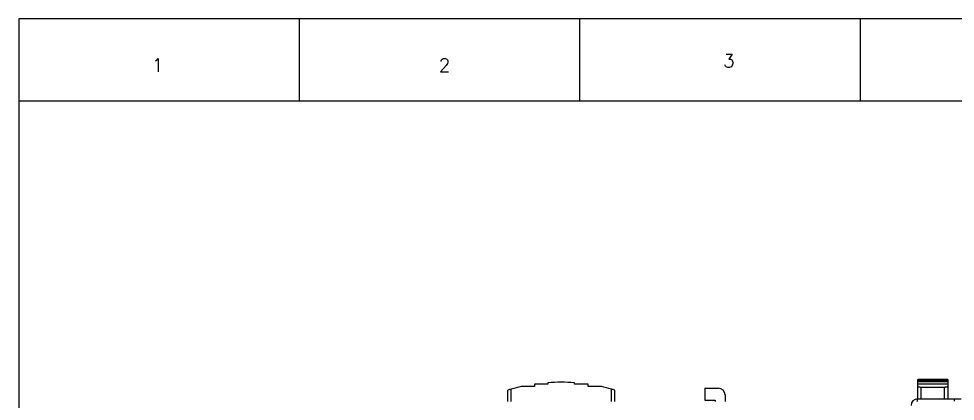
# Model space of a CAD drawing. Header units: millimetres. Extents: x -945625 to 316, y 6 to 533140.
# Drawn here: x -945625.3 to -945485.1, y 532517.2 to 532574.5 of the extents above; entities that cross this region are included whole.
import ezdxf

# ---------------------------------------------------------------- set-up
doc = ezdxf.new("R2010")
doc.units = ezdxf.units.MM
doc.header["$LTSCALE"] = 4
doc.styles.get("Standard").update_dxf_attribs({"font": 'simplex.shx', "height": 2, "bigfont": '@extfont2.shx'})

msp = doc.modelspace()

# ---------------------------------------------------------------- linework, layer by layer
at = {"ltscale": 0.5}
for p, q in [((-945205.31, 532574.48), (-945625.31, 532574.48)), ((-945625.31, 532574.48), (-945625.31, 532277.48)), ((-945583.31, 532574.48), (-945583.31, 532562.11)), ((-945541.31, 532574.48), (-945541.31, 532562.11)), ((-945499.31, 532574.48), (-945499.31, 532562.11)), ((-945205.31, 532562.11), (-945625.31, 532562.11))]:
    msp.add_line(p, q, dxfattribs=at)
at = {"color": 7, "linetype": 'Continuous'}
for p, q in [((-945546.06, 532519.73), (-945548.06, 532519.73)), ((-945548.06, 532519.73), (-945548.06, 532519.37)), ((-945546.06, 532519.95), (-945546.06, 532519.73)), ((-945542.06, 532519.73), (-945542.06, 532519.95)), ((-945540.06, 532519.73), (-945542.06, 532519.73)), ((-945540.06, 532519.37), (-945540.06, 532519.73)), ((-945486.19, 532520.43), (-945490.69, 532520.43)), ((-945490.69, 532520.36), (-945490.69, 532520.43)), ((-945490.69, 532520.36), (-945486.19, 532520.36)), ((-945490.69, 532520.14), (-945490.69, 532520.36)), ((-945490.69, 532520.14), (-945486.19, 532520.14)), ((-945490.69, 532519.78), (-945490.69, 532520.14)), ((-945490.69, 532519.78), (-945486.19, 532519.78)), ((-945490.69, 532519.4), (-945490.69, 532519.78)), ((-945486.19, 532520.43), (-945486.19, 532520.36)), ((-945486.19, 532520.36), (-945486.19, 532520.14)), ((-945486.19, 532520.14), (-945486.19, 532519.78)), ((-945486.19, 532519.78), (-945486.19, 532519.4)), ((-945552.06, 532517.12), (-945552.06, 532518.85)), ((-945551.56, 532517.12), (-945551.56, 532519)), ((-945548.06, 532519.37), (-945550.06, 532519.37)), ((-945538.06, 532519.37), (-945540.06, 532519.37)), ((-945536.56, 532517.12), (-945536.56, 532519)), ((-945536.06, 532517.12), (-945536.06, 532518.85)), ((-945522.54, 532519.12), (-945520.54, 532519.12)), ((-945522.54, 532519.12), (-945522.54, 532517.32)), ((-945490.69, 532517.53), (-945490.69, 532519.4)), ((-945486.69, 532519.26), (-945490.19, 532519.26)), ((-945490.19, 532517.53), (-945490.19, 532519.26)), ((-945486.69, 532517.53), (-945486.69, 532519.26)), ((-945486.19, 532519.4), (-945486.19, 532517.53)), ((-945522.54, 532517.32), (-945521.04, 532517.32)), ((-945521.04, 532517.32), (-945521.04, 532517.12)), ((-945519.54, 532518.12), (-945519.54, 532517.12)), ((-945490.81, 532517.53), (-945486.81, 532517.53)), ((-945490.69, 532517.53), (-945485.13, 532517.53)), ((-945485.13, 532517.53), (-945484.19, 532517.53))]:
    msp.add_line(p, q, dxfattribs=at)
for points in [[(-945490.19, 532519.26), (-945490.19, 532519.26), (-945490.2, 532519.26), (-945490.2, 532519.26), (-945490.21, 532519.26), (-945490.21, 532519.26), (-945490.22, 532519.26), (-945490.22, 532519.26), (-945490.22, 532519.26), (-945490.23, 532519.26), (-945490.23, 532519.26), (-945490.24, 532519.26), (-945490.24, 532519.26), (-945490.25, 532519.26), (-945490.25, 532519.26), (-945490.25, 532519.26), (-945490.26, 532519.26), (-945490.26, 532519.26), (-945490.27, 532519.26), (-945490.27, 532519.26), (-945490.27, 532519.26), (-945490.28, 532519.26), (-945490.28, 532519.26), (-945490.29, 532519.26), (-945490.29, 532519.26), (-945490.29, 532519.26), (-945490.3, 532519.26), (-945490.3, 532519.26), (-945490.31, 532519.26), (-945490.31, 532519.26), (-945490.31, 532519.26), (-945490.32, 532519.26), (-945490.32, 532519.26), (-945490.33, 532519.27), (-945490.33, 532519.27), (-945490.33, 532519.27), (-945490.34, 532519.27), (-945490.34, 532519.27), (-945490.35, 532519.27), (-945490.35, 532519.27), (-945490.35, 532519.27), (-945490.36, 532519.27), (-945490.36, 532519.27), (-945490.37, 532519.27), (-945490.37, 532519.27), (-945490.37, 532519.27), (-945490.38, 532519.27), (-945490.38, 532519.27), (-945490.38, 532519.27), (-945490.39, 532519.27), (-945490.39, 532519.27), (-945490.4, 532519.27), (-945490.4, 532519.27), (-945490.4, 532519.27), (-945490.41, 532519.27), (-945490.41, 532519.27), (-945490.41, 532519.28), (-945490.42, 532519.28), (-945490.42, 532519.28), (-945490.43, 532519.28), (-945490.43, 532519.28), (-945490.43, 532519.28), (-945490.44, 532519.28), (-945490.44, 532519.28), (-945490.44, 532519.28), (-945490.45, 532519.28), (-945490.45, 532519.28), (-945490.45, 532519.28), (-945490.46, 532519.28), (-945490.46, 532519.28), (-945490.46, 532519.28), (-945490.47, 532519.28), (-945490.47, 532519.29), (-945490.47, 532519.29), (-945490.48, 532519.29), (-945490.48, 532519.29), (-945490.48, 532519.29), (-945490.49, 532519.29), (-945490.49, 532519.29), (-945490.49, 532519.29), (-945490.5, 532519.29), (-945490.5, 532519.29), (-945490.5, 532519.29), (-945490.51, 532519.29), (-945490.51, 532519.29), (-945490.51, 532519.29), (-945490.52, 532519.3), (-945490.52, 532519.3), (-945490.52, 532519.3), (-945490.53, 532519.3), (-945490.53, 532519.3), (-945490.53, 532519.3), (-945490.53, 532519.3), (-945490.54, 532519.3), (-945490.54, 532519.3), (-945490.54, 532519.3), (-945490.55, 532519.3), (-945490.55, 532519.3), (-945490.55, 532519.31), (-945490.56, 532519.31), (-945490.56, 532519.31), (-945490.56, 532519.31), (-945490.56, 532519.31), (-945490.57, 532519.31), (-945490.57, 532519.31), (-945490.57, 532519.31), (-945490.57, 532519.31), (-945490.58, 532519.31), (-945490.58, 532519.31), (-945490.58, 532519.32), (-945490.58, 532519.32), (-945490.59, 532519.32), (-945490.59, 532519.32), (-945490.59, 532519.32), (-945490.59, 532519.32), (-945490.6, 532519.32), (-945490.6, 532519.32), (-945490.6, 532519.32), (-945490.6, 532519.32), (-945490.61, 532519.33), (-945490.61, 532519.33), (-945490.61, 532519.33), (-945490.61, 532519.33), (-945490.62, 532519.33), (-945490.62, 532519.33), (-945490.62, 532519.33), (-945490.62, 532519.33), (-945490.62, 532519.33), (-945490.63, 532519.33), (-945490.63, 532519.34), (-945490.63, 532519.34), (-945490.63, 532519.34), (-945490.64, 532519.34), (-945490.64, 532519.34), (-945490.64, 532519.34), (-945490.64, 532519.34), (-945490.64, 532519.34), (-945490.65, 532519.35), (-945490.65, 532519.35), (-945490.65, 532519.35), (-945490.65, 532519.35), (-945490.66, 532519.35), (-945490.66, 532519.35), (-945490.66, 532519.36), (-945490.66, 532519.36), (-945490.66, 532519.36), (-945490.67, 532519.36), (-945490.67, 532519.36), (-945490.67, 532519.36), (-945490.67, 532519.37), (-945490.67, 532519.37), (-945490.68, 532519.37), (-945490.68, 532519.37), (-945490.68, 532519.38), (-945490.68, 532519.38), (-945490.68, 532519.38), (-945490.68, 532519.38), (-945490.69, 532519.38), (-945490.69, 532519.39), (-945490.69, 532519.39), (-945490.69, 532519.39), (-945490.69, 532519.39), (-945490.69, 532519.4), (-945490.69, 532519.4), (-945490.69, 532519.4), (-945490.69, 532519.4)], [(-945486.19, 532519.4), (-945486.19, 532519.4), (-945486.19, 532519.4), (-945486.19, 532519.4), (-945486.19, 532519.39), (-945486.19, 532519.39), (-945486.19, 532519.39), (-945486.2, 532519.38), (-945486.2, 532519.38), (-945486.2, 532519.38), (-945486.2, 532519.38), (-945486.2, 532519.38), (-945486.2, 532519.37), (-945486.2, 532519.37), (-945486.2, 532519.37), (-945486.21, 532519.37), (-945486.21, 532519.37), (-945486.21, 532519.36), (-945486.21, 532519.36), (-945486.22, 532519.36), (-945486.22, 532519.36), (-945486.22, 532519.36), (-945486.22, 532519.35), (-945486.23, 532519.35), (-945486.23, 532519.35), (-945486.23, 532519.35), (-945486.24, 532519.34), (-945486.24, 532519.34), (-945486.24, 532519.34), (-945486.24, 532519.34), (-945486.24, 532519.34), (-945486.25, 532519.34), (-945486.25, 532519.34), (-945486.25, 532519.34), (-945486.25, 532519.33), (-945486.26, 532519.33), (-945486.26, 532519.33), (-945486.26, 532519.33), (-945486.26, 532519.33), (-945486.26, 532519.33), (-945486.27, 532519.33), (-945486.27, 532519.33), (-945486.27, 532519.33), (-945486.27, 532519.33), (-945486.27, 532519.32), (-945486.28, 532519.32), (-945486.28, 532519.32), (-945486.28, 532519.32), (-945486.28, 532519.32), (-945486.29, 532519.32), (-945486.29, 532519.32), (-945486.29, 532519.32), (-945486.29, 532519.32), (-945486.3, 532519.32), (-945486.3, 532519.32), (-945486.3, 532519.31), (-945486.3, 532519.31), (-945486.31, 532519.31), (-945486.31, 532519.31), (-945486.31, 532519.31), (-945486.31, 532519.31), (-945486.32, 532519.31), (-945486.32, 532519.31), (-945486.32, 532519.31), (-945486.33, 532519.31), (-945486.33, 532519.31), (-945486.33, 532519.3), (-945486.33, 532519.3), (-945486.34, 532519.3), (-945486.34, 532519.3), (-945486.34, 532519.3), (-945486.35, 532519.3), (-945486.35, 532519.3), (-945486.35, 532519.3), (-945486.35, 532519.3), (-945486.36, 532519.3), (-945486.36, 532519.3), (-945486.36, 532519.3), (-945486.37, 532519.29), (-945486.37, 532519.29), (-945486.37, 532519.29), (-945486.38, 532519.29), (-945486.38, 532519.29), (-945486.38, 532519.29), (-945486.39, 532519.29), (-945486.39, 532519.29), (-945486.39, 532519.29), (-945486.4, 532519.29), (-945486.4, 532519.29), (-945486.4, 532519.29), (-945486.41, 532519.29), (-945486.41, 532519.28), (-945486.41, 532519.28), (-945486.42, 532519.28), (-945486.42, 532519.28), (-945486.42, 532519.28), (-945486.43, 532519.28), (-945486.43, 532519.28), (-945486.44, 532519.28), (-945486.44, 532519.28), (-945486.44, 532519.28), (-945486.45, 532519.28), (-945486.45, 532519.28), (-945486.45, 532519.28), (-945486.46, 532519.28), (-945486.46, 532519.28), (-945486.46, 532519.28), (-945486.47, 532519.28), (-945486.47, 532519.27), (-945486.48, 532519.27), (-945486.48, 532519.27), (-945486.48, 532519.27), (-945486.49, 532519.27), (-945486.49, 532519.27), (-945486.5, 532519.27), (-945486.5, 532519.27), (-945486.5, 532519.27), (-945486.51, 532519.27), (-945486.51, 532519.27), (-945486.51, 532519.27), (-945486.52, 532519.27), (-945486.52, 532519.27), (-945486.53, 532519.27), (-945486.53, 532519.27), (-945486.53, 532519.27), (-945486.54, 532519.27), (-945486.54, 532519.27), (-945486.55, 532519.27), (-945486.55, 532519.27), (-945486.55, 532519.27), (-945486.56, 532519.26), (-945486.56, 532519.26), (-945486.57, 532519.26), (-945486.57, 532519.26), (-945486.57, 532519.26), (-945486.58, 532519.26), (-945486.58, 532519.26), (-945486.59, 532519.26), (-945486.59, 532519.26), (-945486.59, 532519.26), (-945486.6, 532519.26), (-945486.6, 532519.26), (-945486.61, 532519.26), (-945486.61, 532519.26), (-945486.61, 532519.26), (-945486.62, 532519.26), (-945486.62, 532519.26), (-945486.63, 532519.26), (-945486.63, 532519.26), (-945486.64, 532519.26), (-945486.64, 532519.26), (-945486.64, 532519.26), (-945486.65, 532519.26), (-945486.65, 532519.26), (-945486.66, 532519.26), (-945486.66, 532519.26), (-945486.67, 532519.26), (-945486.67, 532519.26), (-945486.67, 532519.26), (-945486.68, 532519.26), (-945486.68, 532519.26), (-945486.69, 532519.26), (-945486.69, 532519.26)], [(-945485.18, 532517.17), (-945485.18, 532517.17), (-945485.18, 532517.18), (-945485.18, 532517.18), (-945485.18, 532517.19), (-945485.18, 532517.19), (-945485.18, 532517.19), (-945485.18, 532517.2), (-945485.18, 532517.2), (-945485.18, 532517.21), (-945485.18, 532517.21), (-945485.18, 532517.21), (-945485.18, 532517.22), (-945485.18, 532517.22), (-945485.18, 532517.22), (-945485.18, 532517.23), (-945485.18, 532517.23), (-945485.18, 532517.24), (-945485.18, 532517.24), (-945485.17, 532517.24), (-945485.17, 532517.25), (-945485.17, 532517.25), (-945485.17, 532517.25), (-945485.17, 532517.26), (-945485.17, 532517.26), (-945485.17, 532517.26), (-945485.17, 532517.27), (-945485.17, 532517.27), (-945485.17, 532517.27), (-945485.17, 532517.28), (-945485.17, 532517.28), (-945485.17, 532517.29), (-945485.17, 532517.29), (-945485.17, 532517.29), (-945485.17, 532517.3), (-945485.17, 532517.3), (-945485.17, 532517.3), (-945485.17, 532517.31), (-945485.17, 532517.31), (-945485.17, 532517.31), (-945485.17, 532517.32), (-945485.17, 532517.32), (-945485.17, 532517.32), (-945485.17, 532517.33), (-945485.17, 532517.33), (-945485.17, 532517.33), (-945485.17, 532517.34), (-945485.16, 532517.34), (-945485.16, 532517.34), (-945485.16, 532517.35), (-945485.16, 532517.35), (-945485.16, 532517.35), (-945485.16, 532517.36), (-945485.16, 532517.36), (-945485.16, 532517.36), (-945485.16, 532517.36), (-945485.16, 532517.37), (-945485.16, 532517.37), (-945485.16, 532517.37), (-945485.16, 532517.38), (-945485.16, 532517.38), (-945485.16, 532517.38), (-945485.16, 532517.39), (-945485.16, 532517.39), (-945485.16, 532517.39), (-945485.16, 532517.39), (-945485.16, 532517.4), (-945485.16, 532517.4), (-945485.16, 532517.4), (-945485.16, 532517.4), (-945485.16, 532517.41), (-945485.16, 532517.41), (-945485.16, 532517.42), (-945485.16, 532517.42), (-945485.16, 532517.42), (-945485.16, 532517.42), (-945485.16, 532517.43), (-945485.16, 532517.43), (-945485.16, 532517.43), (-945485.16, 532517.43), (-945485.16, 532517.44), (-945485.16, 532517.44), (-945485.16, 532517.44), (-945485.16, 532517.44), (-945485.16, 532517.44), (-945485.16, 532517.45), (-945485.16, 532517.45), (-945485.16, 532517.45), (-945485.15, 532517.45), (-945485.15, 532517.46), (-945485.15, 532517.46), (-945485.15, 532517.46), (-945485.15, 532517.46), (-945485.15, 532517.47), (-945485.15, 532517.47), (-945485.15, 532517.47), (-945485.15, 532517.47), (-945485.15, 532517.48), (-945485.15, 532517.48), (-945485.15, 532517.48), (-945485.15, 532517.48), (-945485.15, 532517.49), (-945485.15, 532517.49), (-945485.15, 532517.49), (-945485.15, 532517.49), (-945485.15, 532517.5), (-945485.15, 532517.5), (-945485.14, 532517.5), (-945485.14, 532517.5), (-945485.14, 532517.51), (-945485.14, 532517.51), (-945485.14, 532517.51), (-945485.14, 532517.51), (-945485.14, 532517.52), (-945485.14, 532517.52), (-945485.14, 532517.52), (-945485.14, 532517.52), (-945485.13, 532517.53)]]:
    msp.add_lwpolyline(points, dxfattribs=at)
for centre, radius, start, end in [((-945544.06, 532492.02), 28, 85.904, 94.096), ((-945544.06, 532492.02), 28, 105.5368, 106.6016), ((-945544.06, 532492.02), 28, 102.3736, 105.5368), ((-945544.06, 532492.02), 28, 74.4632, 77.6264), ((-945544.06, 532492.02), 28, 73.3984, 74.4632), ((-945520.54, 532518.12), 1, 0, 90), ((-945490.69, 532516.53), 1, 90, 180), ((-945488.89, 532517.04), 1.91, 174.5697, 175.3101), ((-945488.8, 532517.04), 2, 175.3088, 176.021), ((-945488.72, 532517.03), 2.08, 176.0687, 176.7557), ((-945489.38, 532517.09), 1.42, 170.9434, 171.8717), ((-945489.25, 532517.08), 1.55, 171.9022, 172.7735), ((-945489.12, 532517.06), 1.68, 172.8574, 173.6784), ((-945489.01, 532517.05), 1.8, 173.713, 174.4924), ((-945489.66, 532517.14), 1.14, 168.6974, 169.7741), ((-945489.52, 532517.11), 1.28, 169.8362, 170.8321), ((-945490.04, 532517.22), 0.749, 164.4063, 165.8151), ((-945489.92, 532517.19), 0.871, 165.9982, 167.2821), ((-945489.79, 532517.16), 1, 167.3858, 168.5575), ((-945490.27, 532517.28), 0.511, 160.5602, 162.3674), ((-945490.16, 532517.25), 0.626, 162.6893, 164.2737), ((-945490.41, 532517.33), 0.358, 155.867, 158.0452), ((-945490.35, 532517.31), 0.422, 158.4382, 160.4587), ((-945490.5, 532517.37), 0.261, 152.3967, 155.1311), ((-945490.6, 532517.42), 0.154, 145.1238, 148.8091), ((-945490.58, 532517.41), 0.171, 147.848, 151.6318), ((-945490.66, 532517.46), 0.078, 129.4934, 135.7347), ((-945490.51, 532517.35), 0.263, 143.1032, 144.9324), ((-945490.69, 532517.48), 0.0401, 110.5002, 125.9574), ((-945490.67, 532517.46), 0.068, 104.1941, 115.2721)]:
    msp.add_arc(centre, radius, start, end, dxfattribs=at)

# ---------------------------------------------------------------- texts
at = {"char_height": 2, "attachment_point": 1}
for s, insert in [('3', (-945519.82, 532569.19)), ('1', (-945605.35, 532568.53)), ('2', (-945562.41, 532568.53))]:
    msp.add_mtext_dynamic_manual_height_columns(s, width=5.6768, gutter_width=10, heights=[0], dxfattribs=dict(at, insert=insert))

doc.saveas('drawing.dxf')
